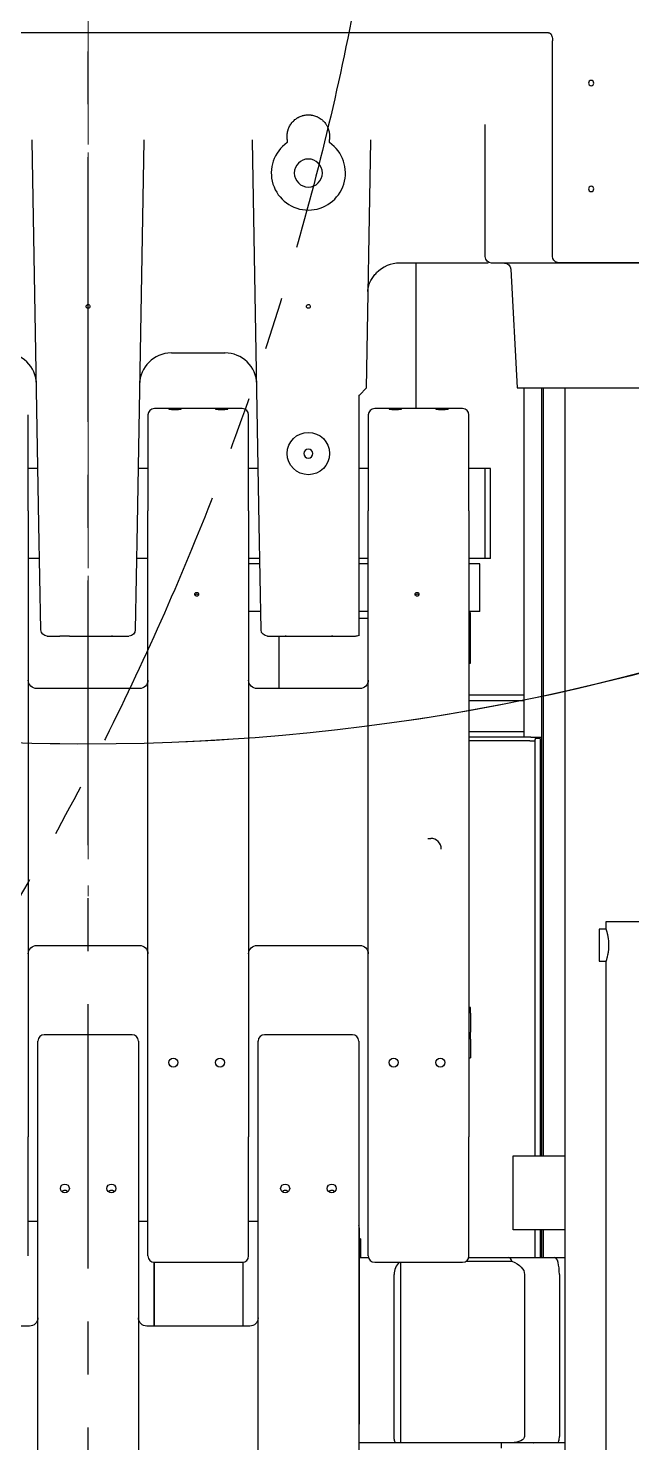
# Model space of a CAD drawing. Header units: millimetres. Extents: x 10462777 to 22643323, y 453826 to 1389191.
# Drawn here: x 11300051 to 11300621, y 581565 to 582901 of the extents above; entities that cross this region are included whole.
import ezdxf

# ---------------------------------------------------------------- set-up
doc = ezdxf.new("R2010")
doc.units = ezdxf.units.MM
doc.header["$LTSCALE"] = 200
doc.header["$MEASUREMENT"] = 0
for name, pattern in [('CENTER', [2, 1.25, -0.25, 0.25, -0.25]), ('CENTER2', [1.125, 0.75, -0.125, 0.125, -0.125]), ('PHANTOM', [2.5, 1.25, -0.25, 0.25, -0.25, 0.25, -0.25])]:
    doc.linetypes.add(name, pattern=pattern)
doc.layers.get('0').update_dxf_attribs({"linetype": 'CONTINUOUS'})
for name, color, linetype in [('1', 1, 'CENTER'), ('2', 2, 'CONTINUOUS'), ('DV1_DEFAULT', 7, 'CONTINUOUS')]:
    doc.layers.add(name, color=color, linetype=linetype)
doc.layers.add('LAYOUT', color=8, linetype='CONTINUOUS', lineweight=25)

# ---------------------------------------------------------------- blocks, each defined once
blk = doc.blocks.new('r710ic')
at = {"layer": 'DV1_DEFAULT', "color": 1, "linetype": 'CENTER2', "lineweight": 0}
for p, q in [((274132.6, 104232.6), (269847.5, 104232.6)), ((269950.2, 104232.6), (274235.2, 104232.6))]:
    blk.add_line(p, q, dxfattribs=at)
at = {"layer": 'DV1_DEFAULT', "color": 7, "linetype": 'Continuous', "lineweight": 0}
blk.add_arc((272041.4, 104232.6), 2050.1, 337.1057, 23.7991, dxfattribs=at)
at = {"layer": 'LAYOUT', "color": 3}
blk.add_circle((272041.4, 104232.6), 2050.1, dxfattribs=at)
blk = doc.blocks.new('A$C7DA30AB0')
at = {"layer": 'LAYOUT', "color": 6, "linetype": 'PHANTOM'}
blk.add_circle((3030.4, 3026, 0), 2693, dxfattribs=at)

msp = doc.modelspace()

# ---------------------------------------------------------------- linework, layer by layer
at = {"layer": '1', "color": 23, "linetype": 'CENTER'}
msp.add_line((11300107.87228, 579329.36568, 0), (11300107.87228, 587294.33381, 0), dxfattribs=at)
at = {"layer": '2', "color": 124, "linetype": 'Continuous'}
for p, q in [((11300542.65642, 582896.94412, 0), (11299673.08815, 582896.94412, 0)), ((11300546.38704, 582685.41335, 0), (11300546.38704, 582889.2026, 0)), ((11300482.87761, 582685.41335, 0), (11300482.87761, 582810.16343, 0)), ((11300061.52795, 582432.53362, 0), (11300055.20526, 582794.76048, 0)), ((11300160.53931, 582794.76048, 0), (11300154.21661, 582432.53362, 0)), ((11300269.53091, 582432.53362, 0), (11300263.20822, 582794.76048, 0)), ((11300295.87495, 582795.95448, 0), (11300295.87495, 582799.41497, 0)), ((11300295.87495, 582795.95448, 0), (11300295.87495, 582793.13769, 0)), ((11300335.87552, 582799.41497, 0), (11300335.87552, 582795.95448, 0)), ((11300335.87552, 582793.13769, 0), (11300335.87552, 582795.95448, 0)), ((11300374.54235, 582794.76048, 0), (11300370.46378, 582561.09934, 0)), ((11300476.87753, 582679.41326, 0), (11300402.01029, 582679.41326, 0)), ((11300488.8777, 582679.41326, 0), (11300488.52878, 582679.41326, 0)), ((11300552.73799, 582679.41326, 0), (11300488.8777, 582679.41326, 0)), ((11300506.99183, 582673.7272, 0), (11300512.87804, 582561.41158, 0)), ((11300733.02178, 582679.49718, 0), (11300552.73799, 582679.49718, 0)), ((11300733.02178, 582679.41326, 0), (11300552.73799, 582679.41326, 0)), ((11300186.52355, 582594.41205, 0), (11300237.22397, 582594.41205, 0)), ((11300363.77592, 582554.41149, 0), (11300364.35803, 582554.9936, 0)), ((11300363.77592, 582521.64454, 0), (11300363.77592, 582554.41149, 0)), ((11300364.35803, 582554.9936, 0), (11300370.46378, 582561.09934, 0)), ((11300512.87804, 582561.41158, 0), (11300642.87988, 582561.41158, 0)), ((11300363.77592, 582432.51006, 0), (11300363.77592, 582521.64454, 0)), ((11300063.26875, 582332.80362, 0), (11300061.52795, 582432.53362, 0)), ((11300154.21661, 582432.53362, 0), (11300152.47582, 582332.80362, 0)), ((11300271.2717, 582332.80362, 0), (11300269.53091, 582432.53362, 0)), ((11300069.26792, 582326.90825, 0), (11300081.3789, 582326.90825, 0)), ((11300090.31443, 582326.90825, 0), (11300125.43013, 582326.90825, 0)), ((11300134.36567, 582326.90825, 0), (11300146.47665, 582326.90825, 0)), ((11300277.27087, 582326.90825, 0), (11300289.43246, 582326.90825, 0)), ((11300298.368, 582326.90825, 0), (11300333.43309, 582326.90825, 0)), ((11300342.36863, 582326.90825, 0), (11300360.47969, 582326.90825, 0)), ((11300060.47161, 581854.12157, 0), (11300060.47161, 581944.36579, 0)), ((11300149.47288, 581950.36587, 0), (11300066.4717, 581950.36587, 0)), ((11300155.47296, 581944.36579, 0), (11300155.47296, 581854.12157, 0)), ((11300268.47457, 581854.12157, 0), (11300268.47457, 581944.36579, 0)), ((11300357.47583, 581950.36587, 0), (11300274.47465, 581950.36587, 0)), ((11300363.47591, 581944.36579, 0), (11300363.47591, 581854.12157, 0)), ((11300060.47161, 581362.16834, 0), (11300060.47161, 581854.12157, 0)), ((11300155.47296, 581854.12157, 0), (11300155.47296, 581362.16834, 0)), ((11300268.47457, 581362.16834, 0), (11300268.47457, 581854.12157, 0)), ((11300363.47591, 581854.12157, 0), (11300363.47591, 581362.16834, 0)), ((11300509.12798, 581835.91801, 0), (11300557.93118, 581835.91801, 0)), ((11300509.12798, 581765.91702, 0), (11300509.12798, 581835.91801, 0)), ((11300060.47261, 581773.91713, 0), (11300051.4728, 581773.91713, 0)), ((11300164.47134, 581773.91713, 0), (11300155.47152, 581773.91713, 0)), ((11300268.47482, 581773.91713, 0), (11300259.47496, 581773.91713, 0)), ((11300363.87592, 581767.91704, 0), (11300363.87592, 581668.74109, 0)), ((11300557.93118, 581765.91702, 0), (11300509.12798, 581765.91702, 0)), ((11300364.97594, 581757.52515, 0), (11300363.87593, 581757.52515, 0)), ((11300364.97594, 581757.52515, 0), (11300364.97594, 581757.48813, 0)), ((11300364.97594, 581757.48813, 0), (11300364.97594, 581739.91678, 0)), ((11300363.87592, 581739.91665, 0), (11300372.6527, 581739.91665, 0)), ((11300467.29903, 581739.91665, 0), (11300505.28947, 581739.91665, 0)), ((11300505.28947, 581739.91665, 0), (11300548.59136, 581739.91665, 0)), ((11300548.59136, 581739.91665, 0), (11300557.93177, 581739.91665, 0)), ((11300169.87316, 581735.39483, 0), (11300169.87316, 581675.03401, 0)), ((11300402.87647, 581735.36156, 0), (11300402.87647, 581564.91416, 0)), ((11300464.85808, 581736.40659, 0), (11300507.969, 581736.40659, 0)), ((11300396.87639, 581568.15699, 0), (11300396.87639, 581723.91642, 0)), ((11300519.96917, 581723.91642, 0), (11300519.96917, 581570.91425, 0)), ((11300552.87861, 581723.91642, 0), (11300552.87861, 581570.91425, 0)), ((11300052.4715, 581675.03809, 0), (11299955.47012, 581675.03809, 0)), ((11300260.47445, 581675.03809, 0), (11300163.47307, 581675.03809, 0)), ((11300363.87592, 581668.74109, 0), (11300363.87592, 581582.56499, 0)), ((11300369.29281, 581564.91416, 0), (11300363.4743, 581564.91416, 0)), ((11300397.8282, 581564.91416, 0), (11300379.87615, 581564.91416, 0)), ((11300402.87647, 581564.91416, 0), (11300397.8282, 581564.91416, 0)), ((11300507.969, 581564.91416, 0), (11300402.87647, 581564.91416, 0)), ((11300497.87782, 581564.91429, 0), (11300497.87782, 581559.91409, 0)), ((11300551.27089, 581564.91416, 0), (11300507.969, 581564.91416, 0)), ((11300528.5109, 581564.91416, 0), (11300528.87826, 581564.91416, 0)), ((11300557.93184, 581564.91416, 0), (11300551.27089, 581564.91416, 0))]:
    msp.add_line(p, q, dxfattribs=at)
at = {"layer": '2', "color": 252, "linetype": 'Continuous'}
for p, q in [((11300417.78669, 582541.91383, 0), (11300417.78669, 582679.41288, 0)), ((11300519.62813, 582231.41402, 0), (11300519.62813, 582561.41805, 0)), ((11300535.87836, 582561.35424, 0), (11300535.87836, 581835.96081, 0)), ((11300537.87839, 581835.92831, 0), (11300537.87839, 582561.3569, 0)), ((11300557.93118, 582561.35677, 0), (11300557.93118, 581210.93165, 0)), ((11300253.47435, 582541.91131, 0), (11300170.47317, 582541.91131, 0)), ((11300461.47731, 582541.91131, 0), (11300378.47613, 582541.91131, 0)), ((11300051.47148, 582445.34482, 0), (11300051.47148, 582535.91122, 0)), ((11300164.47309, 582535.91122, 0), (11300164.47309, 582445.34482, 0)), ((11300259.47444, 582445.34482, 0), (11300259.47444, 582535.91122, 0)), ((11300372.47604, 582535.91122, 0), (11300372.47604, 582445.34482, 0)), ((11300467.47739, 582445.34482, 0), (11300467.47739, 582535.91122, 0)), ((11300060.61427, 582485.41051, 0), (11300051.47156, 582485.41051, 0)), ((11300164.46363, 582485.41051, 0), (11300155.13217, 582485.41051, 0)), ((11300268.60793, 582485.41051, 0), (11300259.46522, 582485.41051, 0)), ((11300372.46909, 582485.41051, 0), (11300363.77467, 582485.41051, 0)), ((11300482.87761, 582485.41051, 0), (11300467.47067, 582485.41051, 0)), ((11300487.87768, 582485.41051, 0), (11300482.87761, 582485.41051, 0)), ((11300482.87761, 582400.4093, 0), (11300482.87761, 582485.41051, 0)), ((11300487.87768, 582400.4093, 0), (11300487.87768, 582485.41051, 0)), ((11300051.47148, 582445.34482, 0), (11300051.47148, 581853.79938, 0)), ((11300164.47309, 581853.79938, 0), (11300164.47309, 582445.34482, 0)), ((11300259.47444, 582445.34482, 0), (11300259.47444, 581853.79938, 0)), ((11300372.47604, 581853.79938, 0), (11300372.47604, 582445.34482, 0)), ((11300467.47739, 582445.34482, 0), (11300467.47739, 581853.79938, 0)), ((11300062.0889, 582400.4093, 0), (11300051.47156, 582400.4093, 0)), ((11300164.46363, 582400.4093, 0), (11300153.64575, 582400.4093, 0)), ((11300270.08256, 582400.4093, 0), (11300259.46522, 582400.4093, 0)), ((11300270.17958, 582395.25922, 0), (11300259.47365, 582395.25922, 0)), ((11300372.46909, 582400.4093, 0), (11300363.77467, 582400.4093, 0)), ((11300372.48596, 582395.25922, 0), (11300363.81633, 582395.25922, 0)), ((11300482.87761, 582400.4093, 0), (11300467.47067, 582400.4093, 0)), ((11300477.87754, 582395.25922, 0), (11300467.48181, 582395.25922, 0)), ((11300477.87754, 582350.25859, 0), (11300477.87754, 582395.25922, 0)), ((11300487.87768, 582400.4093, 0), (11300482.87761, 582400.4093, 0)), ((11300270.96526, 582350.25859, 0), (11300259.47365, 582350.25859, 0)), ((11300372.47841, 582343.73063, 0), (11300363.78805, 582343.73063, 0)), ((11300372.48596, 582350.25859, 0), (11300363.81633, 582350.25859, 0)), ((11300468.97741, 582348.77662, 0), (11300467.47739, 582348.77662, 0)), ((11300477.87754, 582350.25859, 0), (11300467.48181, 582350.25859, 0)), ((11300468.97741, 582343.42294, 0), (11300468.97741, 582348.77662, 0)), ((11300468.97741, 582325.52745, 0), (11300468.97741, 582343.42294, 0)), ((11300287.87484, 582326.90825, 0), (11300287.87484, 582277.36802, 0)), ((11300468.97741, 582318.91588, 0), (11300468.97741, 582325.52745, 0)), ((11300468.97741, 582301.35518, 0), (11300468.97741, 582318.91588, 0)), ((11300467.47739, 582301.32026, 0), (11300468.97741, 582301.32026, 0)), ((11300468.97741, 582301.35518, 0), (11300468.97741, 582301.32026, 0)), ((11300156.47297, 582277.36881, 0), (11300059.4716, 582277.36881, 0)), ((11300364.47593, 582277.36881, 0), (11300267.47455, 582277.36881, 0)), ((11300467.4688, 582271.40747, 0), (11300519.62101, 582271.40747, 0)), ((11300519.62196, 582265.90739, 0), (11300467.46975, 582265.90739, 0)), ((11300467.46975, 582236.90698, 0), (11300519.62196, 582236.90698, 0)), ((11300524.87821, 582227.85852, 0), (11300467.47474, 582227.85852, 0)), ((11300525.87822, 582231.4069, 0), (11300467.47495, 582231.4069, 0)), ((11300525.87822, 582231.4069, 0), (11300535.87836, 582231.4069, 0)), ((11300534.87835, 582230.11367, 0), (11300529.87828, 582230.11367, 0)), ((11300529.87828, 582230.11367, 0), (11300529.87828, 582229.11366, 0)), ((11300529.87828, 581835.90497, 0), (11300529.87828, 582229.11366, 0)), ((11300535.87836, 582221.40676, 0), (11300534.87829, 582221.40676, 0)), ((11300534.87835, 582230.11367, 0), (11300534.87835, 582229.11366, 0)), ((11300534.87835, 582229.11366, 0), (11300534.87835, 581835.90497, 0)), ((11300428.77873, 582135.7892, 0), (11300431.37688, 582135.7892, 0)), ((11300059.4716, 582034.70211, 0), (11300156.47297, 582034.70211, 0)), ((11300267.47455, 582034.70211, 0), (11300364.47593, 582034.70211, 0)), ((11300468.97741, 581975.95387, 0), (11300467.47739, 581975.95387, 0)), ((11300468.97741, 581970.60019, 0), (11300468.97741, 581975.95387, 0)), ((11300468.97741, 581970.60019, 0), (11300468.97741, 581952.7047, 0)), ((11300468.97741, 581946.09313, 0), (11300468.97741, 581952.7047, 0)), ((11300468.97741, 581946.09313, 0), (11300468.97741, 581928.53243, 0)), ((11300467.47739, 581928.49751, 0), (11300468.97741, 581928.49751, 0)), ((11300468.97741, 581928.53243, 0), (11300468.97741, 581928.49751, 0)), ((11300051.47148, 581741.36291, 0), (11300051.47148, 581853.79938, 0)), ((11300164.47309, 581741.36291, 0), (11300164.47309, 581853.79938, 0)), ((11300259.47444, 581741.36291, 0), (11300259.47444, 581853.79938, 0)), ((11300372.47604, 581741.36291, 0), (11300372.47604, 581853.79938, 0)), ((11300467.47739, 581741.36291, 0), (11300467.47739, 581853.79938, 0)), ((11300529.87828, 581739.9009, 0), (11300529.87828, 581765.90308, 0)), ((11300534.87835, 581765.90308, 0), (11300534.87835, 581739.9009, 0)), ((11300535.87836, 581765.937, 0), (11300535.87836, 581739.93507, 0)), ((11300537.87839, 581739.95039, 0), (11300537.87839, 581765.94669, 0)), ((11300170.47317, 581735.36282, 0), (11300253.47435, 581735.36282, 0)), ((11300170.57317, 581675.03846, 0), (11300170.57317, 581735.36228, 0)), ((11300254.22436, 581675.03846, 0), (11300254.22436, 581735.40792, 0)), ((11300378.47613, 581735.36282, 0), (11300461.47731, 581735.36282, 0))]:
    msp.add_line(p, q, dxfattribs=at)
at = {"layer": '2', "color": 60, "linetype": 'Continuous'}
for p, q in [((11300596.94521, 582049.92105, 0), (11300590.37914, 582049.92105, 0)), ((11300590.37914, 582049.92105, 0), (11300590.37914, 582019.92062, 0)), ((11300596.87923, 582056.92115, 0), (11300596.87923, 582049.71746, 0)), ((11300688.88054, 582056.92115, 0), (11300596.87923, 582056.92115, 0)), ((11300590.37914, 582019.92062, 0), (11300596.87923, 582019.92062, 0)), ((11300596.87923, 582019.92062, 0), (11300596.87923, 580710.90203, 0))]:
    msp.add_line(p, q, dxfattribs=at)
at = {"layer": '2', "color": 124, "linetype": 'Continuous', "extrusion": (0, 0, -1)}
for centre, radius in [((-11300582.87903, 582849.41568, 0), 2.50004), ((-11300315.87524, 582764.41447, 0), 13.25019), ((-11300582.87903, 582749.41426, 0), 2.50004), ((-11300315.87524, 582499.4107, 0), 4.25006)]:
    msp.add_circle(centre, radius, dxfattribs=at)
at = {"layer": '2', "color": 124, "linetype": 'Continuous'}
for centre, radius in [((11300107.87228, 582638.41268, 0), 1.80003), ((11300315.87524, 582638.41268, 0), 1.80003), ((11300315.87524, 582499.4107, 0), 20.00028)]:
    msp.add_circle(centre, radius, dxfattribs=at)
for centre, radius, start, end in [((11300315.87524, 582764.41447, 0), 35.0005, 124.84990454, 55.15009546), ((11300402.01029, 582649.41283, 0), 30.00043, 90, 136.65194947), ((11300029.22102, 582564.41163, 0), 30.00043, 0.99999996, 90.51429379), ((11300186.52355, 582564.41163, 0), 30.00043, 90.40924536, 179.00000004), ((11300237.22397, 582564.41163, 0), 30.00043, 0.99999996, 90.51429379), ((11300066.4717, 581944.36579, 0), 6.00009, 90, 180), ((11300149.47288, 581944.36579, 0), 6.00009, 0, 90), ((11300274.47465, 581944.36579, 0), 6.00009, 90, 180), ((11300357.47583, 581944.36579, 0), 6.00009, 0, 90), ((11300357.87584, 581767.91704, 0), 6.00009, 0, 21.04029938), ((11300412.87662, 581723.91642, 0), 16.00023, 134.3255592, 180), ((11300402.87647, 581568.15699, 0), 6.00009, 180, 212.71520267)]:
    msp.add_arc(centre, radius, start, end, dxfattribs=at)
at = {"layer": '2', "color": 124, "linetype": 'Continuous', "extrusion": (0, 0, -1)}
for centre, radius, start, end in [((-11300488.8777, 582685.41335, 0), 6.00009, 270, 0), ((-11300500.99996, 582673.41318, 0), 6.00009, 90, 176.99999995), ((-11300552.73799, 582685.41335, 0), 5.91616, 270, 287.02386622), ((-11300069.26792, 582332.90834, 0), 6.00009, 270.00146305, 359.00000004), ((-11300146.47665, 582332.90834, 0), 6.00009, 180.99999996, 268.44733529), ((-11300277.27087, 582332.90834, 0), 6.00009, 270.00146305, 359.00000004), ((-11300360.47969, 582332.90834, 0), 6.00009, 231.7015156, 268.44733529), ((-11300052.4715, 581683.03821, 0), 8.00011, 180, 270), ((-11300163.47307, 581683.03821, 0), 8.00011, 270, 0), ((-11300260.47445, 581683.03821, 0), 8.00011, 180, 270)]:
    msp.add_arc(centre, radius, start, end, dxfattribs=at)
at = {"layer": '2', "color": 252, "linetype": 'Continuous'}
for centre, start, end in [((11300170.47317, 582535.91122, 0), 90, 180), ((11300253.47435, 582535.91122, 0), 0, 90), ((11300378.47613, 582535.91122, 0), 90, 180), ((11300461.47731, 582535.91122, 0), 0, 90), ((11300170.47317, 581741.36291, 0), 180, 270), ((11300253.47435, 581741.36291, 0), 270, 0), ((11300378.47613, 581741.36291, 0), 180, 270), ((11300461.47731, 581741.36291, 0), 270, 0)]:
    msp.add_arc(centre, 6.00009, start, end, dxfattribs=at)
at = {"layer": '2', "color": 252, "linetype": 'Continuous', "extrusion": (0, 0, -1)}
for centre, start, end in [((-11300059.4716, 582285.36892, 0), 270, 0), ((-11300156.47297, 582285.36892, 0), 180, 270), ((-11300267.47455, 582285.36892, 0), 270, 0), ((-11300364.47593, 582285.36892, 0), 180, 270), ((-11300059.4716, 582026.702, 0), 0, 90), ((-11300156.47297, 582026.702, 0), 90, 180), ((-11300267.47455, 582026.702, 0), 0, 90), ((-11300364.47593, 582026.702, 0), 90, 180)]:
    msp.add_arc(centre, 8.00011, start, end, dxfattribs=at)
at = {"layer": '2', "color": 124, "linetype": 'Continuous'}
for centre, major_axis, ratio, start_param, end_param in [((11300025.20952, 582794.23051, 0), (-0.62667, 36.79323), 0.815260395, 4.7129073637, 4.7413536546), ((11300190.53506, 582794.23051, 0), (-0.62667, -36.79324), 0.8152605821, 4.6834242937, 4.7118705781), ((11300233.21252, 582794.23051, 0), (-0.62668, 36.79321), 0.815259867, 4.7129073025, 4.7413536118), ((11300404.53808, 582794.23051, 0), (-0.62667, -36.79323), 0.8152604061, 4.6834243064, 4.711870597), ((11300505.28947, 581723.91642, 0), (0, 16.00023), 0.2679491924, 5.6080537742, 6.2831853072), ((11300548.59136, 581723.91642, 0), (0, 16.00023), 0.2679491924, 4.7123889804, 6.2831853072), ((11300551.27089, 581570.91425, 0), (0, 6.00009), 0.2679491924, 3.1415926536, 4.7123889804)]:
    msp.add_ellipse(centre, major_axis=major_axis, ratio=ratio, start_param=start_param, end_param=end_param, dxfattribs=at)
at = {"layer": '2', "color": 124, "linetype": 'Continuous', "extrusion": (0, 0, -1)}
for centre, major_axis, ratio, start_param, end_param in [((11300553.31534, 582685.41335, 0), (-6.9283, 0), 0.8660254038, 5.0522258898, 6.2831853072), ((11300487.96872, 581723.91642, 0), (32.00045, 0), 0.5, 5.3875205133, 6.2831853072), ((11300507.969, 581570.91425, 0), (-12.00017, 0), 0.5, 3.1415926536, 4.7123889804)]:
    msp.add_ellipse(centre, major_axis=major_axis, ratio=ratio, start_param=start_param, end_param=end_param, dxfattribs=at)
at = {"layer": '2', "color": 172, "linetype": 'Continuous'}
for centre in [(11300188.47343, 582541.28564, 0), (11300191.47347, 582541.28564, 0), (11300232.47405, 582541.28564, 0), (11300235.4741, 582541.28564, 0), (11300396.47638, 582541.28564, 0), (11300399.47643, 582541.28564, 0), (11300440.47701, 582541.28564, 0), (11300443.47705, 582541.28564, 0)]:
    msp.add_ellipse(centre, major_axis=(-4.25006, 0), ratio=0.107732801, dxfattribs=at)
at = {"layer": '2', "color": 252, "linetype": 'Continuous'}
for centre, major_axis in [((11300210.47374, 582366.4557, 0), (1.80003, 0)), ((11300418.4767, 582366.4557, 0), (1.80003, 0)), ((11300188.47343, 581924.03937, 0), (4.25006, 0)), ((11300232.47405, 581924.03937, 0), (4.25006, 0)), ((11300396.47638, 581924.03937, 0), (4.25006, 0)), ((11300440.47701, 581924.03937, 0), (4.25006, 0))]:
    msp.add_ellipse(centre, major_axis=major_axis, ratio=0.9941798849, dxfattribs=at)
for centre, major_axis, ratio, start_param, end_param in [((11300210.47374, 582364.73195, 0), (1.80003, 0), 0.9941798849, 0.5025544568, 2.6390345065), ((11300418.4767, 582364.73195, 0), (1.80003, 0), 0.9941798849, 0.5025544568, 2.6390345065), ((11300524.87821, 582227.98726, 0), (-5.00007, 0), 0.0257472053, 1.5707963268, 3.1415926536), ((11300431.37688, 582125.79237, 0), (-10.00014, 0), 0.9996684858, 3.1415926536, 4.7123889804)]:
    msp.add_ellipse(centre, major_axis=major_axis, ratio=ratio, start_param=start_param, end_param=end_param, dxfattribs=at)
at = {"layer": '2', "color": 124, "linetype": 'Continuous'}
for centre in [(11300085.97197, 581805.09478, 0), (11300129.9726, 581805.09478, 0), (11300293.97493, 581805.09478, 0), (11300337.97555, 581805.09478, 0)]:
    msp.add_ellipse(centre, major_axis=(4.25006, 0), ratio=0.993830785, dxfattribs=at)
for points, knots in [([(11300542.65642, 582896.94412, 0), (11300542.85509, 582896.94412, 0), (11300543.04964, 582896.91981, 0), (11300543.4301, 582896.82021, 0), (11300543.61539, 582896.74417, 0), (11300543.95803, 582896.55281, 0), (11300544.11975, 582896.43543, 0), (11300544.41454, 582896.17558, 0), (11300544.54853, 582896.03318, 0), (11300544.79621, 582895.7295, 0), (11300544.91038, 582895.56719, 0), (11300545.1182, 582895.23426, 0), (11300545.21236, 582895.06321, 0), (11300545.47216, 582894.53936, 0), (11300545.61548, 582894.17604, 0), (11300545.98265, 582893.05651, 0), (11300546.13814, 582892.29501, 0), (11300546.34132, 582890.75974, 0), (11300546.38704, 582889.98434, 0), (11300546.38704, 582889.2026, 0)], [0, 0, 0, 0, 0.0625, 0.0625, 0.125, 0.125, 0.1875, 0.1875, 0.25, 0.25, 0.3125, 0.3125, 0.375, 0.375, 0.5, 0.5, 0.75, 0.75, 1, 1, 1, 1]), ([(11300295.87495, 582799.41497, 0), (11300295.87495, 582800.08237, 0), (11300295.90827, 582800.74299, 0), (11300296.03857, 582802.05128, 0), (11300296.13557, 582802.69896, 0), (11300296.3923, 582803.98162, 0), (11300296.55204, 582804.61661, 0), (11300296.7915, 582805.4024, 0), (11300296.84139, 582805.55915, 0), (11300296.94519, 582805.87187, 0), (11300296.99915, 582806.02796, 0), (11300297.16621, 582806.49253, 0), (11300297.2847, 582806.79804, 0), (11300297.91193, 582808.30522, 0), (11300298.52394, 582809.44631, 0), (11300299.42511, 582810.7952, 0), (11300299.61222, 582811.06107, 0), (11300300.00043, 582811.58493, 0), (11300300.20187, 582811.84327, 0), (11300300.82115, 582812.59866, 0), (11300301.25564, 582813.07862, 0), (11300302.16721, 582813.99297, 0), (11300302.64428, 582814.42733, 0), (11300303.64164, 582815.25064, 0), (11300304.16193, 582815.63958, 0), (11300304.97636, 582816.18795, 0), (11300305.25386, 582816.36504, 0), (11300305.81418, 582816.70351, 0), (11300306.09772, 582816.8654, 0), (11300306.9584, 582817.32938, 0), (11300307.5456, 582817.60982, 0), (11300308.74708, 582818.11323, 0), (11300309.36136, 582818.3362, 0), (11300310.3039, 582818.62641, 0), (11300310.62161, 582818.71576, 0), (11300311.26429, 582818.87931, 0), (11300311.59003, 582818.95361, 0), (11300313.2175, 582819.28233, 0), (11300314.52851, 582819.41346, 0), (11300316.50841, 582819.41612, 0), (11300317.17062, 582819.38442, 0), (11300318.00129, 582819.30263, 0), (11300318.16758, 582819.28415, 0), (11300318.49839, 582819.24318, 0), (11300318.66317, 582819.22068, 0), (11300319.15563, 582819.14719, 0), (11300319.48146, 582819.09021, 0), (11300321.09849, 582818.76618, 0), (11300322.35366, 582818.38287, 0), (11300323.87554, 582817.74841, 0), (11300324.17809, 582817.61338, 0), (11300324.77222, 582817.33042, 0), (11300325.06449, 582817.18223, 0), (11300325.92733, 582816.71796, 0), (11300326.48395, 582816.38221, 0), (11300327.56119, 582815.65907, 0), (11300328.08181, 582815.27166, 0), (11300328.83579, 582814.65115, 0), (11300329.08283, 582814.43755, 0), (11300329.56691, 582813.99771, 0), (11300329.80254, 582813.77279, 0), (11300330.94937, 582812.62363, 0), (11300331.76773, 582811.6264, 0), (11300332.66946, 582810.28099, 0), (11300332.84368, 582810.00691, 0), (11300333.17971, 582809.44855, 0), (11300333.34182, 582809.16368, 0), (11300333.8069, 582808.29734, 0), (11300334.08654, 582807.70849, 0), (11300334.83668, 582805.90844, 0), (11300335.21933, 582804.66408, 0), (11300335.5452, 582803.04988, 0), (11300335.60272, 582802.72379, 0), (11300335.70174, 582802.0667, 0), (11300335.74301, 582801.73729, 0), (11300335.84219, 582800.74647, 0), (11300335.87552, 582800.08248, 0), (11300335.87552, 582799.41497, 0)], [0, 0, 0, 0, 0.03125, 0.03125, 0.0625, 0.0625, 0.09375, 0.09375, 0.1015625, 0.1015625, 0.109375, 0.109375, 0.125, 0.125, 0.1875, 0.1875, 0.203125, 0.203125, 0.21875, 0.21875, 0.25, 0.25, 0.28125, 0.28125, 0.3125, 0.3125, 0.328125, 0.328125, 0.34375, 0.34375, 0.375, 0.375, 0.40625, 0.40625, 0.421875, 0.421875, 0.4375, 0.4375, 0.5, 0.5, 0.53125, 0.53125, 0.5390625, 0.5390625, 0.546875, 0.546875, 0.5625, 0.5625, 0.625, 0.625, 0.640625, 0.640625, 0.65625, 0.65625, 0.6875, 0.6875, 0.71875, 0.71875, 0.734375, 0.734375, 0.75, 0.75, 0.8125, 0.8125, 0.828125, 0.828125, 0.84375, 0.84375, 0.875, 0.875, 0.9375, 0.9375, 0.953125, 0.953125, 0.96875, 0.96875, 1, 1, 1, 1]), ([(11300485.70101, 582679.41326, 0), (11300485.61485, 582679.41326, 0), (11300485.52749, 582679.41326, 0), (11300484.96955, 582679.41326, 0), (11300484.46803, 582679.41326, 0), (11300482.88954, 582679.41326, 0), (11300481.74099, 582679.41326, 0), (11300479.95118, 582679.41326, 0), (11300479.34319, 582679.41326, 0), (11300478.42277, 582679.41326, 0), (11300478.11456, 582679.41326, 0), (11300477.49672, 582679.41326, 0), (11300477.18645, 582679.41326, 0), (11300476.87753, 582679.41326, 0)], [0, 0, 0, 0, 0.0363308524, 0.0363308524, 0.2290646819, 0.2290646819, 0.614532341, 0.614532341, 0.8072661705, 0.8072661705, 0.9036330852, 0.9036330852, 1, 1, 1, 1]), ([(11300372.05747, 582652.40194, 0), (11300372.0926, 582654.41473, 0), (11300372.38489, 582656.27952, 0), (11300372.98665, 582658.4515, 0), (11300373.11936, 582658.879, 0), (11300373.40445, 582659.71165, 0), (11300373.5568, 582660.11702, 0), (11300374.03975, 582661.30298, 0), (11300374.39616, 582662.05347, 0), (11300375.54452, 582664.20223, 0), (11300376.41546, 582665.4984, 0), (11300378.25748, 582667.88966, 0), (11300379.22972, 582668.98437, 0), (11300380.19406, 582670.00598, 0)], [0, 0, 0, 0, 0.25, 0.25, 0.3125, 0.3125, 0.375, 0.375, 0.5, 0.5, 0.75, 0.75, 1, 1, 1, 1]), ([(11300363.77592, 582327.89478, 0), (11300363.77592, 582327.89411, 0), (11300363.77592, 582327.9128, 0), (11300363.77592, 582327.97766, 0), (11300363.77592, 582328.01374, 0), (11300363.77592, 582328.10503, 0), (11300363.77592, 582328.16034, 0), (11300363.77592, 582328.74231, 0), (11300363.77592, 582329.85371, 0), (11300363.77592, 582332.38007, 0), (11300363.77592, 582333.36633, 0), (11300363.77592, 582335.06621, 0), (11300363.77592, 582335.66964, 0), (11300363.77592, 582336.63109, 0), (11300363.77592, 582336.96102, 0), (11300363.77592, 582337.63621, 0), (11300363.77592, 582337.98189, 0), (11300363.77592, 582341.16496, 0), (11300363.77592, 582344.50214, 0), (11300363.77592, 582350.25451, 0), (11300363.77592, 582352.29717, 0), (11300363.77592, 582355.5543, 0), (11300363.77592, 582356.67502, 0), (11300363.77592, 582358.96057, 0), (11300363.77592, 582360.12688, 0), (11300363.77592, 582366.07412, 0), (11300363.77592, 582371.19924, 0), (11300363.77592, 582378.06277, 0), (11300363.77592, 582379.45851, 0), (11300363.77592, 582382.29675, 0), (11300363.77592, 582383.74097, 0), (11300363.77592, 582388.13416, 0), (11300363.77592, 582391.11168, 0), (11300363.77592, 582400.18579, 0), (11300363.77592, 582406.42272, 0), (11300363.77592, 582414.45593, 0), (11300363.77592, 582416.07452, 0), (11300363.77592, 582419.33604, 0), (11300363.77592, 582420.9774, 0), (11300363.77592, 582425.90301, 0), (11300363.77592, 582429.19992, 0), (11300363.77592, 582432.51006, 0)], [0, 0, 0, 0, 0.0213183974, 0.0213183974, 0.0361469066, 0.0361469066, 0.0509754157, 0.0509754157, 0.1696034887, 0.1696034887, 0.2289175253, 0.2289175253, 0.2585745435, 0.2585745435, 0.2734030526, 0.2734030526, 0.2882315618, 0.2882315618, 0.4068596348, 0.4068596348, 0.4661736713, 0.4661736713, 0.4958306896, 0.4958306896, 0.5254877078, 0.5254877078, 0.6441157809, 0.6441157809, 0.6737727991, 0.6737727991, 0.7034298174, 0.7034298174, 0.7627438539, 0.7627438539, 0.881371927, 0.881371927, 0.9110289452, 0.9110289452, 0.9406859635, 0.9406859635, 1, 1, 1, 1]), ([(11300090.37204, 582326.90825, 0), (11300090.37211, 582326.90825, 0), (11300090.36503, 582326.90855, 0), (11300090.33611, 582326.90975, 0), (11300090.31429, 582326.91066, 0), (11300090.22819, 582326.91419, 0), (11300090.14325, 582326.91765, 0), (11300089.9743, 582326.92418, 0), (11300089.9106, 582326.9266, 0), (11300089.77129, 582326.93175, 0), (11300089.69568, 582326.93447, 0), (11300089.45143, 582326.94298, 0), (11300089.2655, 582326.94909, 0), (11300088.84567, 582326.96153, 0), (11300088.61801, 582326.96766, 0), (11300088.25258, 582326.97617, 0), (11300088.12665, 582326.9789, 0), (11300087.86642, 582326.98405, 0), (11300087.73153, 582326.98647, 0), (11300087.32258, 582326.99303, 0), (11300087.04208, 582326.9965, 0), (11300086.60966, 582327.00005, 0), (11300086.46323, 582327.00096, 0), (11300086.16771, 582327.00218, 0), (11300086.02042, 582327.00248, 0), (11300085.57989, 582327.00249, 0), (11300085.28798, 582327.00129, 0), (11300084.85286, 582326.99775, 0), (11300084.70817, 582326.99627, 0), (11300084.4261, 582326.99284, 0), (11300084.14969, 582326.98893, 0), (11300083.8844, 582326.98417, 0), (11300083.62474, 582326.97905, 0), (11300083.49714, 582326.9763, 0), (11300083.12745, 582326.96771, 0), (11300082.90069, 582326.96159, 0), (11300082.58921, 582326.95238, 0), (11300082.49019, 582326.9493, 0), (11300082.30207, 582326.94321, 0), (11300082.2134, 582326.94022, 0), (11300081.96794, 582326.93168, 0), (11300081.82955, 582326.9265, 0), (11300081.65995, 582326.91994, 0), (11300081.60957, 582326.91795, 0), (11300081.52351, 582326.9145, 0), (11300081.48773, 582326.91304, 0), (11300081.40173, 582326.90951, 0), (11300081.37236, 582326.90827, 0), (11300081.37191, 582326.90825, 0)], [0, 0, 0, 0, 0.0312488536, 0.0312488536, 0.0625041084, 0.0625041084, 0.125014618, 0.125014618, 0.1562698728, 0.1562698728, 0.1875251276, 0.1875251276, 0.2500356372, 0.2500356372, 0.3125461468, 0.3125461468, 0.3438014016, 0.3438014016, 0.3750566564, 0.3750566564, 0.437567166, 0.437567166, 0.4688224208, 0.4688224208, 0.5000776756, 0.5000776756, 0.5625881853, 0.5625881853, 0.5938434401, 0.5938434401, 0.6250986949, 0.6563539497, 0.6563539497, 0.6876092045, 0.6876092045, 0.7501197141, 0.7501197141, 0.7813749689, 0.7813749689, 0.8126302237, 0.8126302237, 0.8751407333, 0.8751407333, 0.9063959881, 0.9063959881, 0.9376512429, 0.9376512429, 1, 1, 1, 1]), ([(11300125.37253, 582326.90825, 0), (11300125.37246, 582326.90825, 0), (11300125.37954, 582326.90855, 0), (11300125.40846, 582326.90975, 0), (11300125.43028, 582326.91066, 0), (11300125.51638, 582326.91419, 0), (11300125.60131, 582326.91765, 0), (11300125.77027, 582326.92418, 0), (11300125.83397, 582326.9266, 0), (11300125.97328, 582326.93175, 0), (11300126.04888, 582326.93447, 0), (11300126.29314, 582326.94298, 0), (11300126.47906, 582326.94909, 0), (11300126.8989, 582326.96153, 0), (11300127.12655, 582326.96766, 0), (11300127.49199, 582326.97617, 0), (11300127.61791, 582326.9789, 0), (11300127.87815, 582326.98405, 0), (11300128.01304, 582326.98647, 0), (11300128.42199, 582326.99303, 0), (11300128.70249, 582326.9965, 0), (11300129.13491, 582327.00005, 0), (11300129.28134, 582327.00096, 0), (11300129.57686, 582327.00218, 0), (11300129.72415, 582327.00248, 0), (11300130.16468, 582327.00249, 0), (11300130.45659, 582327.00129, 0), (11300130.89171, 582326.99775, 0), (11300131.0364, 582326.99627, 0), (11300131.31847, 582326.99284, 0), (11300131.59488, 582326.98893, 0), (11300131.86017, 582326.98417, 0), (11300132.11983, 582326.97905, 0), (11300132.24743, 582326.9763, 0), (11300132.61712, 582326.96771, 0), (11300132.84388, 582326.96159, 0), (11300133.15536, 582326.95238, 0), (11300133.25438, 582326.9493, 0), (11300133.4425, 582326.94321, 0), (11300133.53117, 582326.94022, 0), (11300133.77663, 582326.93168, 0), (11300133.91502, 582326.9265, 0), (11300134.08462, 582326.91994, 0), (11300134.135, 582326.91795, 0), (11300134.22106, 582326.9145, 0), (11300134.25684, 582326.91304, 0), (11300134.34283, 582326.90951, 0), (11300134.37221, 582326.90827, 0), (11300134.37266, 582326.90825, 0)], [0, 0, 0, 0, 0.0312488618, 0.0312488618, 0.062504117, 0.062504117, 0.1250146274, 0.1250146274, 0.1562698826, 0.1562698826, 0.1875251379, 0.1875251379, 0.2500356483, 0.2500356483, 0.3125461587, 0.3125461587, 0.3438014139, 0.3438014139, 0.3750566691, 0.3750566691, 0.4375671796, 0.4375671796, 0.4688224348, 0.4688224348, 0.50007769, 0.50007769, 0.5625882004, 0.5625882004, 0.5938434556, 0.5938434556, 0.6250987108, 0.656353966, 0.656353966, 0.6876092213, 0.6876092213, 0.7501197317, 0.7501197317, 0.7813749869, 0.7813749869, 0.8126302421, 0.8126302421, 0.8751407525, 0.8751407525, 0.9063960077, 0.9063960077, 0.937651263, 0.937651263, 1, 1, 1, 1]), ([(11300130.86581, 582326.99789, 0), (11300130.82908, 582326.99823, 0), (11300130.79222, 582326.99855, 0), (11300130.46414, 582327.00125, 0), (11300130.16993, 582327.00248, 0), (11300129.8726, 582327.00248, 0)], [0, 0, 0, 0, 0.1126851135, 0.1126851135, 1, 1, 1, 1]), ([(11300289.37486, 582326.90825, 0), (11300289.37479, 582326.90825, 0), (11300289.38187, 582326.90855, 0), (11300289.41079, 582326.90975, 0), (11300289.43261, 582326.91066, 0), (11300289.51871, 582326.91419, 0), (11300289.60364, 582326.91765, 0), (11300289.77259, 582326.92418, 0), (11300289.8363, 582326.9266, 0), (11300289.97561, 582326.93175, 0), (11300290.05121, 582326.93447, 0), (11300290.29547, 582326.94298, 0), (11300290.48139, 582326.94909, 0), (11300290.90123, 582326.96153, 0), (11300291.12888, 582326.96766, 0), (11300291.49432, 582326.97617, 0), (11300291.62024, 582326.9789, 0), (11300291.88048, 582326.98405, 0), (11300292.01537, 582326.98647, 0), (11300292.42432, 582326.99303, 0), (11300292.70482, 582326.9965, 0), (11300293.13724, 582327.00005, 0), (11300293.28367, 582327.00096, 0), (11300293.57919, 582327.00218, 0), (11300293.72648, 582327.00248, 0), (11300294.16701, 582327.00249, 0), (11300294.45892, 582327.00129, 0), (11300294.89404, 582326.99775, 0), (11300295.03873, 582326.99627, 0), (11300295.3208, 582326.99284, 0), (11300295.59721, 582326.98893, 0), (11300295.8625, 582326.98417, 0), (11300296.12215, 582326.97905, 0), (11300296.24976, 582326.9763, 0), (11300296.61945, 582326.96771, 0), (11300296.84621, 582326.96159, 0), (11300297.15769, 582326.95238, 0), (11300297.25671, 582326.9493, 0), (11300297.44483, 582326.94321, 0), (11300297.5335, 582326.94022, 0), (11300297.77895, 582326.93168, 0), (11300297.91735, 582326.9265, 0), (11300298.08695, 582326.91994, 0), (11300298.13733, 582326.91795, 0), (11300298.22339, 582326.9145, 0), (11300298.25917, 582326.91304, 0), (11300298.34516, 582326.90951, 0), (11300298.37454, 582326.90827, 0), (11300298.37499, 582326.90825, 0)], [0, 0, 0, 0, 0.0312489084, 0.0312489084, 0.0625041621, 0.0625041621, 0.1250146695, 0.1250146695, 0.1562699232, 0.1562699232, 0.1875251769, 0.1875251769, 0.2500356843, 0.2500356843, 0.3125461917, 0.3125461917, 0.3438014454, 0.3438014454, 0.3750566991, 0.3750566991, 0.4375672065, 0.4375672065, 0.4688224602, 0.4688224602, 0.5000777139, 0.5000777139, 0.5625882213, 0.5625882213, 0.593843475, 0.593843475, 0.6250987287, 0.6563539824, 0.6563539824, 0.6876092361, 0.6876092361, 0.7501197435, 0.7501197435, 0.7813749972, 0.7813749972, 0.8126302509, 0.8126302509, 0.8751407583, 0.8751407583, 0.906396012, 0.906396012, 0.9376512657, 0.9376512657, 1, 1, 1, 1]), ([(11300294.86814, 582326.99789, 0), (11300294.83141, 582326.99823, 0), (11300294.79455, 582326.99855, 0), (11300294.46647, 582327.00125, 0), (11300294.17226, 582327.00248, 0), (11300293.87493, 582327.00248, 0)], [0, 0, 0, 0, 0.1126851131, 0.1126851131, 1, 1, 1, 1]), ([(11300333.37549, 582326.90825, 0), (11300333.37541, 582326.90825, 0), (11300333.38249, 582326.90855, 0), (11300333.41141, 582326.90975, 0), (11300333.43324, 582326.91066, 0), (11300333.51933, 582326.91419, 0), (11300333.60427, 582326.91765, 0), (11300333.77322, 582326.92418, 0), (11300333.83693, 582326.9266, 0), (11300333.97623, 582326.93175, 0), (11300334.05184, 582326.93447, 0), (11300334.2961, 582326.94298, 0), (11300334.48202, 582326.94909, 0), (11300334.90185, 582326.96153, 0), (11300335.12951, 582326.96766, 0), (11300335.49495, 582326.97617, 0), (11300335.62087, 582326.9789, 0), (11300335.8811, 582326.98405, 0), (11300336.016, 582326.98647, 0), (11300336.42495, 582326.99303, 0), (11300336.70545, 582326.9965, 0), (11300337.13787, 582327.00005, 0), (11300337.2843, 582327.00096, 0), (11300337.57981, 582327.00218, 0), (11300337.72711, 582327.00248, 0), (11300338.16764, 582327.00249, 0), (11300338.45954, 582327.00129, 0), (11300338.89466, 582326.99775, 0), (11300339.03935, 582326.99627, 0), (11300339.32142, 582326.99284, 0), (11300339.59783, 582326.98893, 0), (11300339.86312, 582326.98417, 0), (11300340.12278, 582326.97905, 0), (11300340.25038, 582326.9763, 0), (11300340.62007, 582326.96771, 0), (11300340.84684, 582326.96159, 0), (11300341.15832, 582326.95238, 0), (11300341.25733, 582326.9493, 0), (11300341.44546, 582326.94321, 0), (11300341.53412, 582326.94022, 0), (11300341.77958, 582326.93168, 0), (11300341.91797, 582326.9265, 0), (11300342.08758, 582326.91994, 0), (11300342.13796, 582326.91795, 0), (11300342.22401, 582326.9145, 0), (11300342.25979, 582326.91304, 0), (11300342.34579, 582326.90951, 0), (11300342.37516, 582326.90827, 0), (11300342.37561, 582326.90825, 0)], [0, 0, 0, 0, 0.0312489229, 0.0312489229, 0.0625041762, 0.0625041762, 0.1250146827, 0.1250146827, 0.156269936, 0.156269936, 0.1875251893, 0.1875251893, 0.2500356959, 0.2500356959, 0.3125462024, 0.3125462024, 0.3438014557, 0.3438014557, 0.375056709, 0.375056709, 0.4375672156, 0.4375672156, 0.4688224689, 0.4688224689, 0.5000777222, 0.5000777222, 0.5625882287, 0.5625882287, 0.593843482, 0.593843482, 0.6250987353, 0.6563539886, 0.6563539886, 0.6876092419, 0.6876092419, 0.7501197484, 0.7501197484, 0.7813750017, 0.7813750017, 0.812630255, 0.812630255, 0.8751407616, 0.8751407616, 0.9063960149, 0.9063960149, 0.9376512681, 0.9376512681, 1, 1, 1, 1]), ([(11300338.86876, 582326.99789, 0), (11300338.83204, 582326.99823, 0), (11300338.79518, 582326.99855, 0), (11300338.4671, 582327.00125, 0), (11300338.17288, 582327.00248, 0), (11300337.87555, 582327.00248, 0)], [0, 0, 0, 0, 0.1126851136, 0.1126851136, 1, 1, 1, 1]), ([(11300088.84336, 581802.05436, 0), (11300088.7879, 581802.10995, 0), (11300088.73061, 581802.16442, 0), (11300088.4419, 581802.42401, 0), (11300088.18741, 581802.60912, 0), (11300087.7609, 581802.84653, 0), (11300087.61152, 581802.91848, 0), (11300087.30541, 581803.04311, 0), (11300087.14767, 581803.09639, 0), (11300086.82218, 581803.18346, 0), (11300086.65296, 581803.21734, 0), (11300086.31481, 581803.26204, 0), (11300086.14511, 581803.27328, 0), (11300085.63412, 581803.27365, 0), (11300085.28805, 581803.22757, 0), (11300084.63818, 581803.05447, 0), (11300084.32574, 581802.92576, 0), (11300083.75969, 581802.61106, 0), (11300083.49942, 581802.42187, 0), (11300083.20665, 581802.15834, 0), (11300083.14514, 581802.09959, 0), (11300083.08579, 581802.03956, 0)], [0, 0, 0, 0, 0.0391754436, 0.0391754436, 0.1922093665, 0.1922093665, 0.2687263279, 0.2687263279, 0.3452432893, 0.3452432893, 0.4217602507, 0.4217602507, 0.4982772121, 0.4982772121, 0.6513111349, 0.6513111349, 0.8043450578, 0.8043450578, 0.9573789806, 0.9573789806, 1, 1, 1, 1]), ([(11300132.84398, 581802.05436, 0), (11300132.78852, 581802.10995, 0), (11300132.73123, 581802.16442, 0), (11300132.44253, 581802.42401, 0), (11300132.18804, 581802.60912, 0), (11300131.76152, 581802.84653, 0), (11300131.61215, 581802.91848, 0), (11300131.30603, 581803.04311, 0), (11300131.1483, 581803.09639, 0), (11300130.82281, 581803.18346, 0), (11300130.65358, 581803.21734, 0), (11300130.31544, 581803.26204, 0), (11300130.14574, 581803.27328, 0), (11300129.63474, 581803.27365, 0), (11300129.28867, 581803.22757, 0), (11300128.6388, 581803.05447, 0), (11300128.32636, 581802.92576, 0), (11300127.76031, 581802.61106, 0), (11300127.50004, 581802.42187, 0), (11300127.20728, 581802.15834, 0), (11300127.14576, 581802.09959, 0), (11300127.08641, 581802.03956, 0)], [0, 0, 0, 0, 0.0391754436, 0.0391754436, 0.1922093664, 0.1922093664, 0.2687263279, 0.2687263279, 0.3452432893, 0.3452432893, 0.4217602507, 0.4217602507, 0.4982772121, 0.4982772121, 0.6513111349, 0.6513111349, 0.8043450578, 0.8043450578, 0.9573789806, 0.9573789806, 1, 1, 1, 1]), ([(11300296.84631, 581802.05436, 0), (11300296.79085, 581802.10995, 0), (11300296.73356, 581802.16442, 0), (11300296.44486, 581802.42401, 0), (11300296.19037, 581802.60912, 0), (11300295.76385, 581802.84653, 0), (11300295.61448, 581802.91848, 0), (11300295.30836, 581803.04311, 0), (11300295.15063, 581803.09639, 0), (11300294.82514, 581803.18346, 0), (11300294.65591, 581803.21734, 0), (11300294.31777, 581803.26204, 0), (11300294.14806, 581803.27328, 0), (11300293.63707, 581803.27365, 0), (11300293.291, 581803.22757, 0), (11300292.64113, 581803.05447, 0), (11300292.32869, 581802.92576, 0), (11300291.76264, 581802.61106, 0), (11300291.50237, 581802.42187, 0), (11300291.20961, 581802.15834, 0), (11300291.14809, 581802.09959, 0), (11300291.08874, 581802.03956, 0)], [0, 0, 0, 0, 0.0391754436, 0.0391754436, 0.1922093664, 0.1922093664, 0.2687263278, 0.2687263278, 0.3452432893, 0.3452432893, 0.4217602507, 0.4217602507, 0.4982772121, 0.4982772121, 0.6513111349, 0.6513111349, 0.8043450577, 0.8043450577, 0.9573789806, 0.9573789806, 1, 1, 1, 1]), ([(11300340.84694, 581802.05436, 0), (11300340.79148, 581802.10995, 0), (11300340.73419, 581802.16442, 0), (11300340.44548, 581802.42401, 0), (11300340.19099, 581802.60912, 0), (11300339.76448, 581802.84653, 0), (11300339.6151, 581802.91848, 0), (11300339.30899, 581803.04311, 0), (11300339.15125, 581803.09639, 0), (11300338.82576, 581803.18346, 0), (11300338.65654, 581803.21734, 0), (11300338.31839, 581803.26204, 0), (11300338.14869, 581803.27328, 0), (11300337.63769, 581803.27365, 0), (11300337.29163, 581803.22757, 0), (11300336.64176, 581803.05447, 0), (11300336.32932, 581802.92576, 0), (11300335.76327, 581802.61106, 0), (11300335.50299, 581802.42187, 0), (11300335.21023, 581802.15834, 0), (11300335.14872, 581802.09959, 0), (11300335.08937, 581802.03956, 0)], [0, 0, 0, 0, 0.0391754437, 0.0391754437, 0.1922093665, 0.1922093665, 0.2687263279, 0.2687263279, 0.3452432893, 0.3452432893, 0.4217602507, 0.4217602507, 0.4982772122, 0.4982772122, 0.651311135, 0.651311135, 0.8043450578, 0.8043450578, 0.9573789807, 0.9573789807, 1, 1, 1, 1]), ([(11300379.87615, 581564.91416, 0), (11300378.99293, 581564.91416, 0), (11300378.11029, 581564.91416, 0), (11300376.34603, 581564.91416, 0), (11300375.4644, 581564.91416, 0), (11300373.70164, 581564.91416, 0), (11300372.82052, 581564.91416, 0), (11300371.49839, 581564.91416, 0), (11300371.0576, 581564.91416, 0), (11300370.17561, 581564.91416, 0), (11300369.73442, 581564.91416, 0), (11300369.29281, 581564.91416, 0)], [0, 0, 0, 0, 0.25, 0.25, 0.5, 0.5, 0.75, 0.75, 0.875, 0.875, 1, 1, 1, 1])]:
    msp.add_open_spline(points, degree=3, knots=knots, dxfattribs=at)
at = {"layer": '2', "color": 60, "linetype": 'Continuous'}
msp.add_open_spline([(11300596.87923, 582049.92104, 0), (11300596.87923, 582049.92105, 0), (11300596.87916, 582049.92128, 0), (11300596.88698, 582049.89733, 0), (11300596.91052, 582049.82483, 0), (11300596.92034, 582049.79455, 0), (11300596.94391, 582049.72156, 0), (11300596.95771, 582049.67871, 0), (11300597.03563, 582049.4355, 0), (11300597.12673, 582049.14848, 0), (11300597.29797, 582048.58425, 0), (11300597.36083, 582048.37372, 0), (11300597.49672, 582047.9065, 0), (11300597.56867, 582047.65351, 0), (11300597.79306, 582046.83891, 0), (11300597.95418, 582046.22206, 0), (11300598.1593, 582045.35658, 0), (11300598.20062, 582045.17822, 0), (11300598.2827, 582044.81462, 0), (11300598.32344, 582044.62943, 0), (11300598.44439, 582044.06385, 0), (11300598.52332, 582043.67347, 0), (11300598.67555, 582042.86608, 0), (11300598.74886, 582042.44907, 0), (11300598.85293, 582041.80303, 0), (11300598.88663, 582041.58425, 0), (11300598.95177, 582041.13965, 0), (11300598.98329, 582040.91315, 0), (11300599.1331, 582039.77316, 0), (11300599.2283, 582038.836, 0), (11300599.32609, 582037.39256, 0), (11300599.35119, 582036.9051, 0), (11300599.37657, 582036.16402, 0), (11300599.38299, 582035.91461, 0), (11300599.39151, 582035.41775, 0), (11300599.39362, 582035.16997, 0), (11300599.39368, 582033.9342, 0), (11300599.35998, 582032.95561, 0), (11300599.27848, 582031.74479, 0), (11300599.26021, 582031.50326, 0), (11300599.21982, 582031.02145, 0), (11300599.19775, 582030.78199, 0), (11300599.12681, 582030.07326, 0), (11300599.073, 582029.61142, 0), (11300598.95438, 582028.7082, 0), (11300598.88956, 582028.26683, 0), (11300598.78554, 582027.61998, 0), (11300598.74974, 582027.4069, 0), (11300598.6761, 582026.98585, 0), (11300598.63816, 582026.77734, 0), (11300598.44563, 582025.75606, 0), (11300598.28253, 582025.00537, 0), (11300598.03816, 582023.97377, 0), (11300597.95673, 582023.64578, 0), (11300597.83632, 582023.17811, 0), (11300597.79643, 582023.02615, 0), (11300597.71838, 582022.73363, 0), (11300597.6801, 582022.59265, 0), (11300597.49302, 582021.91369, 0), (11300597.35722, 582021.45276, 0), (11300597.21397, 582020.98061, 0), (11300597.18665, 582020.89143, 0), (11300597.13491, 582020.72381, 0), (11300597.11047, 582020.64532, 0), (11300597.04262, 582020.42879, 0), (11300597.00438, 582020.30864, 0), (11300596.91169, 582020.01935, 0), (11300596.87919, 582019.92051, 0), (11300596.87922, 582019.9206, 0)], degree=3, knots=[0, 0, 0, 0, 0.0000377283, 0.0312865493, 0.0312865493, 0.0469109598, 0.0469109598, 0.0625353703, 0.0625353703, 0.1250330123, 0.1250330123, 0.1562818333, 0.1562818333, 0.1875306543, 0.1875306543, 0.2500282962, 0.2500282962, 0.2656527067, 0.2656527067, 0.2812771172, 0.2812771172, 0.3125259382, 0.3125259382, 0.3437747592, 0.3437747592, 0.3593991697, 0.3593991697, 0.3750235802, 0.3750235802, 0.4375212222, 0.4375212222, 0.4687700432, 0.4687700432, 0.4843944537, 0.4843944537, 0.5000188642, 0.5000188642, 0.5625165061, 0.5625165061, 0.5781409166, 0.5781409166, 0.5937653271, 0.5937653271, 0.6250141481, 0.6250141481, 0.6562629691, 0.6562629691, 0.6718873796, 0.6718873796, 0.6875117901, 0.6875117901, 0.7500094321, 0.7500094321, 0.7812582531, 0.7812582531, 0.7968826636, 0.7968826636, 0.8125070741, 0.8125070741, 0.875004716, 0.875004716, 0.8906291265, 0.8906291265, 0.906253537, 0.906253537, 0.937502358, 0.937502358, 1, 1, 1, 1], dxfattribs=at)

# ---------------------------------------------------------------- block references
at = {"ltscale": 10}
msp.add_blockref('A$C7DA30AB0', (11294684.4077, 580408.4363, 0), dxfattribs=at)
at = {"layer": 'LAYOUT', "color": 2, "rotation": 270}
msp.add_blockref('r710ic', (11195875.24796, 856316.46559, 0), dxfattribs=at)

doc.saveas('drawing.dxf')
